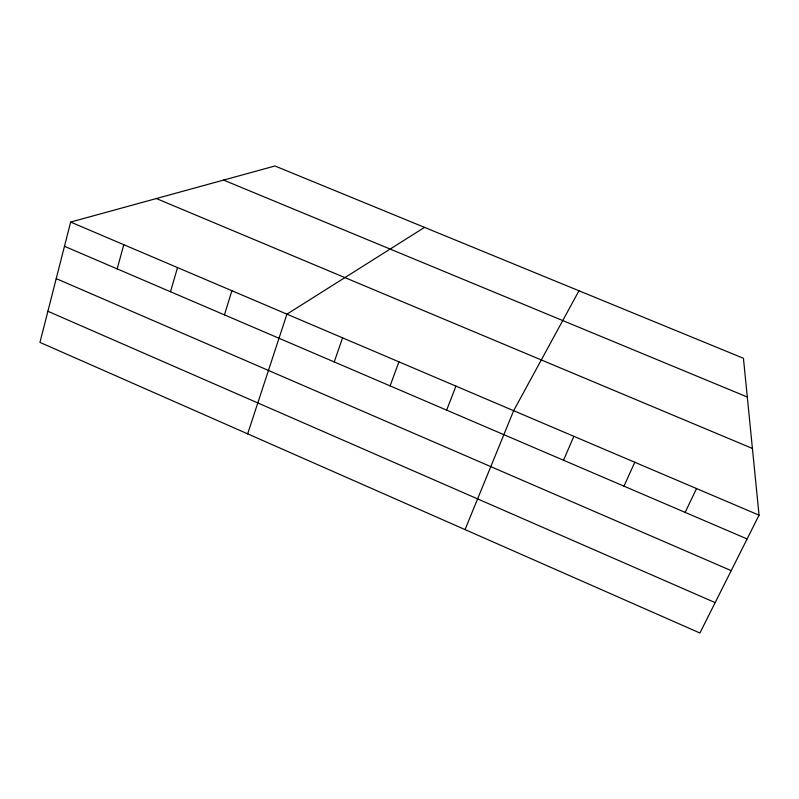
<?xml version="1.0" encoding="UTF-8"?>
<svg xmlns="http://www.w3.org/2000/svg" width="799" height="799" viewBox="0 0 799 799"><rect width="100%" height="100%" fill="white"/><g stroke="black" fill="none" stroke-linecap="round" stroke-linejoin="round"><path stroke-width="1.2" d="M70.652 222.072L39.95 342.381L699.904 633.018L759.05 515.175L743.44 358.282L274.956 165.982L70.652 222.072L759.05 515.175M117.173 268.893L123.775 244.694M170.497 291.745L177.518 267.575M224.439 314.876L231.9 290.726M247.66 433.857L286.921 314.157L424.539 227.385M334.232 361.937L342.591 337.857M390.102 385.897L398.931 361.847M446.641 410.137L455.949 386.127M465.058 529.587L513.657 410.696L578.975 290.776M563.535 460.244L573.852 436.324M623.969 486.152L634.806 462.271M685.152 512.379L696.528 488.549M223.61 180.085L747.295 397.013M156.354 198.542L752.408 448.449M64.469 246.292L747.115 538.945M56.22 278.621L731.215 570.636M47.88 311.28L715.165 602.616"/></g></svg>
